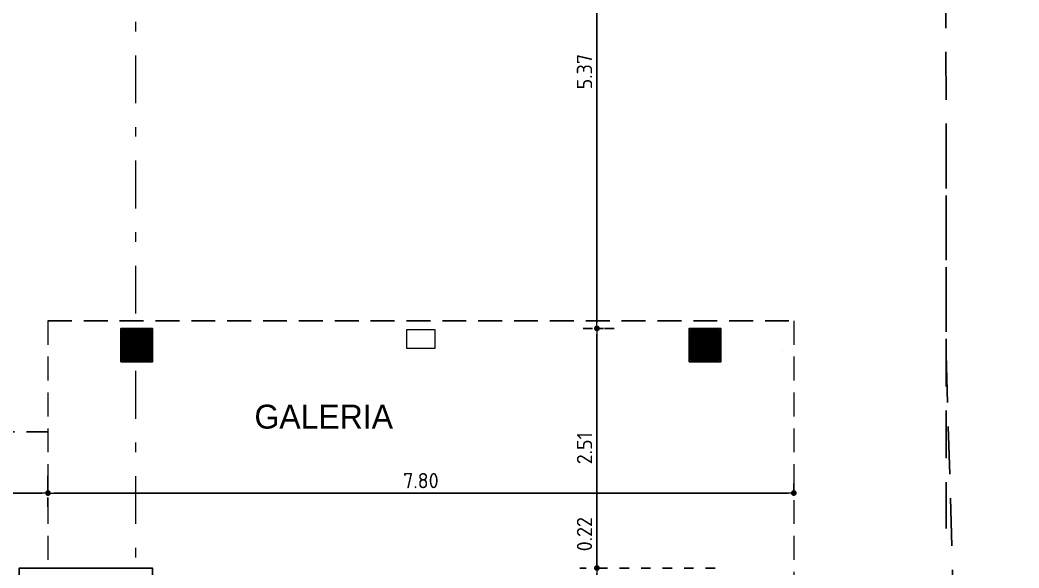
# Model space of a CAD drawing. Extents: x 233 to 569, y -241 to -74.
# Drawn here: x 250.02 to 260.47, y -171.81 to -166.08 of the extents above; entities that cross this region are included whole.
import ezdxf

# ---------------------------------------------------------------- set-up
doc = ezdxf.new("R2010")
doc.units = 0
doc.header["$MEASUREMENT"] = 0
for name, pattern in [('CENTER', [2, 1.25, -0.25, 0.25, -0.25]), ('DASHDOT', [1, 0.5, -0.25, 0, -0.25]), ('DOT2', [0.125, 0, -0.125]), ('TRAZOS', [0.75, 0.5, -0.25])]:
    doc.linetypes.add(name, pattern=pattern)
doc.layers.get('0').update_dxf_attribs({"linetype": 'CONTINUOUS', "lineweight": 50})
doc.layers.get('DEFPOINTS').update_dxf_attribs({"linetype": 'CONTINUOUS'})
for name, color, linetype, lineweight in [('00 EJES DE REPLANTEO MODEL 1 Y 2', 1, 'CENTER', 20), ('2D PA ESTRUCTURA COLUMNAS BORDES', 95, 'CONTINUOUS', 9), ('AUXILIAR', 8, 'CONTINUOUS', 9), ('COTAS', 1, 'CONTINUOUS', 9), ('TEXTOGREEN', 3, 'CONTINUOUS', 40)]:
    doc.layers.add(name, color=color, linetype=linetype, lineweight=lineweight)
for name, color, linetype in [('2D PB MUROS MAMPOSTERIAS', 1, 'CONTINUOUS'), ('2D PB MUROS REVOQUES', 7, 'CONTINUOUS'), ('2D PB PROYECCIONES', 7, 'CONTINUOUS'), ('2D PLATEA ESTRUCTURA COLUMNAS BORDES', 7, 'CONTINUOUS'), ('2D PLATEA ESTRUCTURA COLUMNAS HATCH', 92, 'CONTINUOUS'), ('2D TERRENO RETIROS', 205, 'CONTINUOUS')]:
    doc.layers.add(name, color=color, linetype=linetype)
doc.styles.add('ARIAL', font='')
doc.styles.get("Standard").update_dxf_attribs({"font": 'bahnschrift.ttf'})
doc.styles.get('ARIAL').set_extended_font_data('DIN')
doc.dimstyles.new('PLANTA', dxfattribs={"dimscale": 0, "dimtxt": 0.16, "dimasz": 0.06, "dimexe": 0.18, "dimexo": 0, "dimgap": 0.05, "dimtad": 1, "dimzin": 0, "dimdsep": 46, "dimtxsty": 'ARIAL', "dimblk1": 'DOT', "dimblk2": 'DOT', "dimsah": 1, "dimcen": 0.09, "dimclrd": 1, "dimclre": 1, "dimclrt": 3, "dimadec": 0, "dimazin": 0, "dimtfac": 1, "dimtofl": 0, "dimtmove": 0, "dimatfit": 3, "dimldrblk": 'DOT', "dimfxl": 0.18, "dimtolj": 1, "dimtzin": 0, "dimarcsym": 0})

# ---------------------------------------------------------------- blocks, each defined once
blk = doc.blocks.new('_DOT')
at = {"color": 0, "linetype": 'ByBlock'}
blk.add_line((-0.5, 0), (-1, 0), dxfattribs=at)
at = {"color": 0, "linetype": 'ByBlock', "const_width": 0.5}
blk.add_lwpolyline([(-0.25, 0, 1), (0.25, 0, 1)], format="xyb", close=True, dxfattribs=at)
blk = doc.blocks.new('*D195')
at = {"layer": 'COTAS', "color": 1, "linetype": 'DOT2', "lineweight": -2, "transparency": 16777216}
for p, q in [((256.026, -169.306), (256.236, -169.306)), ((256.026, -171.812), (256.236, -171.812))]:
    blk.add_line(p, q, dxfattribs=at)
at = {"layer": 'COTAS', "color": 1, "lineweight": -2, "transparency": 16777216}
blk.add_line((256.056, -171.752), (256.056, -169.366), dxfattribs=at)
at = {"layer": 'DEFPOINTS', "color": 0, "transparency": 16777216}
for p in [(256.026, -169.306), (256.056, -169.306), (256.026, -171.812)]:
    blk.add_point(p, dxfattribs=at)
at = {"layer": 'COTAS', "color": 1, "lineweight": -2, "transparency": 16777216, "xscale": 0.06, "yscale": 0.06, "zscale": 0.06}
for p, rotation in [((256.056, -169.306), 90), ((256.056, -171.812), 270)]:
    blk.add_blockref('_DOT', p, dxfattribs=dict(at, rotation=rotation))
at = {"layer": 'COTAS', "color": 3, "transparency": 16777216, "insert": (255.926, -170.559), "char_height": 0.16, "attachment_point": 5, "rotation": 90, "style": 'ARIAL'}
blk.add_mtext('\\A1;2.51', dxfattribs=at)
blk = doc.blocks.new('*D196')
at = {"layer": 'COTAS', "color": 1, "lineweight": -2, "transparency": 16777216}
for p, q in [((256.056, -171.812), (256.056, -171.164)), ((256.056, -171.973), (256.056, -171.872))]:
    blk.add_line(p, q, dxfattribs=at)
at = {"layer": 'COTAS', "color": 1, "linetype": 'DOT2', "lineweight": -2, "transparency": 16777216}
for p, q in [((257.292, -171.812), (255.876, -171.812)), ((257.292, -172.033), (255.876, -172.033))]:
    blk.add_line(p, q, dxfattribs=at)
at = {"layer": 'DEFPOINTS', "color": 0, "transparency": 16777216}
for p in [(256.056, -171.812), (257.292, -171.812), (257.292, -172.033)]:
    blk.add_point(p, dxfattribs=at)
at = {"layer": 'COTAS', "color": 1, "lineweight": -2, "transparency": 16777216, "xscale": 0.06, "yscale": 0.06, "zscale": 0.06}
for p, rotation in [((256.056, -171.812), 90), ((256.056, -172.033), 270)]:
    blk.add_blockref('_DOT', p, dxfattribs=dict(at, rotation=rotation))
at = {"layer": 'COTAS', "color": 3, "transparency": 16777216, "insert": (255.926, -171.458), "char_height": 0.16, "attachment_point": 5, "rotation": 90, "style": 'ARIAL'}
blk.add_mtext('\\A1;0.22', dxfattribs=at)
blk = doc.blocks.new('*D197')
at = {"layer": 'COTAS', "color": 1, "linetype": 'DOT2', "lineweight": -2, "transparency": 16777216}
for p, q in [((250.315, -171.028), (250.315, -170.848)), ((258.115, -171.028), (258.115, -170.848))]:
    blk.add_line(p, q, dxfattribs=at)
at = {"layer": 'COTAS', "color": 1, "lineweight": -2, "transparency": 16777216}
blk.add_line((250.375, -171.028), (258.055, -171.028), dxfattribs=at)
at = {"layer": 'DEFPOINTS', "color": 0, "transparency": 16777216}
for p in [(250.315, -171.028), (258.115, -171.028), (258.115, -171.028)]:
    blk.add_point(p, dxfattribs=at)
at = {"layer": 'COTAS', "color": 1, "lineweight": -2, "transparency": 16777216, "xscale": 0.06, "yscale": 0.06, "zscale": 0.06, "rotation": 180}
blk.add_blockref('_DOT', (250.315, -171.028), dxfattribs=at)
at = {"layer": 'COTAS', "color": 1, "lineweight": -2, "transparency": 16777216, "xscale": 0.06, "yscale": 0.06, "zscale": 0.06}
blk.add_blockref('_DOT', (258.115, -171.028), dxfattribs=at)
at = {"layer": 'COTAS', "color": 3, "transparency": 16777216, "insert": (254.215, -170.898), "char_height": 0.16, "attachment_point": 5, "style": 'ARIAL'}
blk.add_mtext('\\A1;7.80', dxfattribs=at)
blk = doc.blocks.new('*D296')
at = {"layer": 'COTAS', "color": 1, "linetype": 'DOT2', "lineweight": -2, "transparency": 16777216}
for p, q in [((246.715, -170.848), (246.715, -171.208)), ((250.315, -170.848), (250.315, -171.208))]:
    blk.add_line(p, q, dxfattribs=at)
at = {"layer": 'COTAS', "color": 1, "lineweight": -2, "transparency": 16777216}
blk.add_line((250.255, -171.028), (246.775, -171.028), dxfattribs=at)
at = {"layer": 'DEFPOINTS', "color": 0, "transparency": 16777216}
for p in [(246.715, -170.848), (250.315, -170.848), (246.715, -171.028)]:
    blk.add_point(p, dxfattribs=at)
at = {"layer": 'COTAS', "color": 1, "lineweight": -2, "transparency": 16777216, "xscale": 0.06, "yscale": 0.06, "zscale": 0.06}
for p, rotation in [((246.715, -171.028), 180.0000070608816), ((250.315, -171.028), 7.060881559439736e-06)]:
    blk.add_blockref('_DOT', p, dxfattribs=dict(at, rotation=rotation))
at = {"layer": 'COTAS', "color": 3, "transparency": 16777216, "insert": (248.515, -170.898), "char_height": 0.16, "attachment_point": 5, "rotation": 0, "style": 'ARIAL'}
blk.add_mtext('\\A1;3.60', dxfattribs=at)
blk = doc.blocks.new('*D300')
at = {"layer": 'COTAS', "color": 1, "linetype": 'DOT2', "lineweight": -2, "transparency": 16777216}
for p, q in [((256.236, -163.936), (255.876, -163.936)), ((256.236, -169.306), (255.876, -169.306))]:
    blk.add_line(p, q, dxfattribs=at)
at = {"layer": 'COTAS', "color": 1, "lineweight": -2, "transparency": 16777216}
blk.add_line((256.056, -169.246), (256.056, -163.996), dxfattribs=at)
at = {"layer": 'DEFPOINTS', "color": 0, "transparency": 16777216}
for p in [(256.056, -163.936), (256.236, -163.936), (256.236, -169.306)]:
    blk.add_point(p, dxfattribs=at)
at = {"layer": 'COTAS', "color": 1, "lineweight": -2, "transparency": 16777216, "xscale": 0.06, "yscale": 0.06, "zscale": 0.06}
for p, rotation in [((256.056, -163.936), 90), ((256.056, -169.306), 270)]:
    blk.add_blockref('_DOT', p, dxfattribs=dict(at, rotation=rotation))
at = {"layer": 'COTAS', "color": 3, "transparency": 16777216, "insert": (255.926, -166.621), "char_height": 0.16, "attachment_point": 5, "rotation": 90, "style": 'ARIAL'}
blk.add_mtext('\\A1;5.37', dxfattribs=at)

msp = doc.modelspace()

# ---------------------------------------------------------------- hatches: boundary and pattern name
at = {"layer": '2D PLATEA ESTRUCTURA COLUMNAS HATCH'}
h = msp.add_hatch(dxfattribs=at)
h.set_pattern_fill('NET', color=256, scale=0.002, angle=90)
h.set_pattern_definition([(90, (228.314928, -34.077214), (-0.00635, 2e-18), []), (180, (228.314928, -34.077214), (-2e-18, -0.00635), [])])
h.paths.add_polyline_path([(251.093, -169.3213), (251.393, -169.3213), (251.393, -169.6414), (251.093, -169.6413)])
h = msp.add_hatch(dxfattribs=at)
h.set_pattern_fill('NET', color=256, scale=0.002, angle=90)
h.set_pattern_definition([(90, (234.258566, -34.077214), (-0.00635, 2e-18), []), (180, (234.258566, -34.077214), (-2e-18, -0.00635), [])])
h.paths.add_polyline_path([(257.0366, -169.3213), (257.3366, -169.3213), (257.3366, -169.6414), (257.0366, -169.6413)])

# ---------------------------------------------------------------- linework, layer by layer
at = {"linetype": 'TRAZOS', "ltscale": 0.5}
msp.add_line((250.5346, -169.2264), (250.5346, -169.2264), dxfattribs=at)
at = {"layer": '00 EJES DE REPLANTEO MODEL 1 Y 2', "linetype": 'DASHDOT'}
msp.add_line((251.2336, -195.5506), (251.2336, -163.1183), dxfattribs=at)
at = {"layer": '2D PA ESTRUCTURA COLUMNAS BORDES'}
for points in [[(251.093, -169.5113), (251.393, -169.5113), (251.393, -169.3214), (251.093, -169.3214)], [(254.0648, -169.3213), (254.0648, -169.5113), (254.3648, -169.5113), (254.3648, -169.3213)], [(257.0366, -169.5113), (257.3366, -169.5113), (257.3366, -169.3214), (257.0366, -169.3214)]]:
    msp.add_lwpolyline(points, close=True, dxfattribs=at)
at = {"layer": '2D PB MUROS MAMPOSTERIAS'}
for points in [[(251.078, -169.6564), (251.408, -169.6564), (251.408, -169.3064), (251.078, -169.3064)], [(251.093, -169.6414), (251.393, -169.6414), (251.393, -169.3214), (251.093, -169.3214)], [(257.0216, -169.6564), (257.3516, -169.6564), (257.3516, -169.3064), (257.0216, -169.3064)], [(257.0366, -169.6414), (257.3366, -169.6414), (257.3366, -169.3214), (257.0366, -169.3214)]]:
    msp.add_lwpolyline(points, close=True, dxfattribs=at)
at = {"layer": '2D PB MUROS REVOQUES'}
msp.add_lwpolyline([(251.4078, -172.0332), (250.0146, -172.0332), (250.0146, -171.812), (251.4078, -171.812)], close=True, dxfattribs=at)
at = {"layer": '2D PB PROYECCIONES', "linetype": 'TRAZOS', "ltscale": 0.5}
for p, q in [((250.3146, -169.2264), (258.115, -169.2264)), ((258.1149, -169.4464), (258.115, -169.4464)), ((258.001, -169.5412), (258.001, -169.5412)), ((246.7146, -170.3863), (250.3146, -170.3863))]:
    msp.add_line(p, q, dxfattribs=at)
at = {"layer": '2D PLATEA ESTRUCTURA COLUMNAS BORDES'}
for points in [[(251.393, -169.3213), (251.093, -169.3213), (251.093, -169.6414), (251.393, -169.6413)], [(251.393, -169.3213), (251.093, -169.3213), (251.093, -169.6414), (251.393, -169.6413)], [(257.3366, -169.3213), (257.0366, -169.3213), (257.0366, -169.6414), (257.3366, -169.6413)], [(257.3366, -169.3213), (257.0366, -169.3213), (257.0366, -169.6414), (257.3366, -169.6413)]]:
    msp.add_lwpolyline(points, close=True, dxfattribs=at)
at = {"layer": '2D TERRENO RETIROS', "color": 252, "linetype": 'TRAZOS', "true_color": 0x939598}
msp.add_line((259.706, -165.6647), (259.7102, -171.398), dxfattribs=at)
for points in [[(259.7085, -167.3414), (259.7085, -169.5807), (260.4705, -195.5173), (238.0926, -192.1814), (238.0926, -153.0908)], [(259.7085, -167.3414), (259.7085, -169.5807), (260.4705, -195.5173), (238.0926, -192.1814), (238.0926, -179.9762)]]:
    msp.add_lwpolyline(points, dxfattribs=at)
at = {"layer": 'AUXILIAR', "linetype": 'TRAZOS', "ltscale": 0.5}
for p, q in [((250.3146, -169.2264), (250.3146, -171.812)), ((258.1149, -169.2264), (258.115, -178.5539))]:
    msp.add_line(p, q, dxfattribs=at)

# ---------------------------------------------------------------- texts
at = {"layer": 'TEXTOGREEN'}
msp.add_text('GALERIA', height=0.25, dxfattribs=at).set_placement((252.4743, -170.3539))

# ---------------------------------------------------------------- dimensions: what is measured, and where the dimension line sits
at = {"layer": 'COTAS'}
for p1, p2, distance, picture, middle in [((256.2363, -169.3064), (256.2363, -163.9357), 0.18, '*D300', (255.9263, -166.621)), ((256.0256, -171.812), (256.0256, -169.3064), -0.0307, '*D195', (255.9263, -170.5592)), ((250.3146, -170.8483), (246.7146, -170.8483), 0.18, '*D296', (248.5146, -170.8983)), ((250.3146, -171.0283), (258.1149, -171.0283), 0, '*D197', (254.2148, -170.8983)), ((257.2925, -172.0332), (257.2925, -171.812), 1.2362, '*D196', (255.9263, -171.4582))]:
    dim = msp.add_aligned_dim(p1=p1, p2=p2, distance=distance, dimstyle='PLANTA', override={"dimscale": 1}, dxfattribs=at)
    dim.commit()
    dim.dimension.update_dxf_attribs({"geometry": picture, "text_midpoint": middle})

doc.saveas('drawing.dxf')
